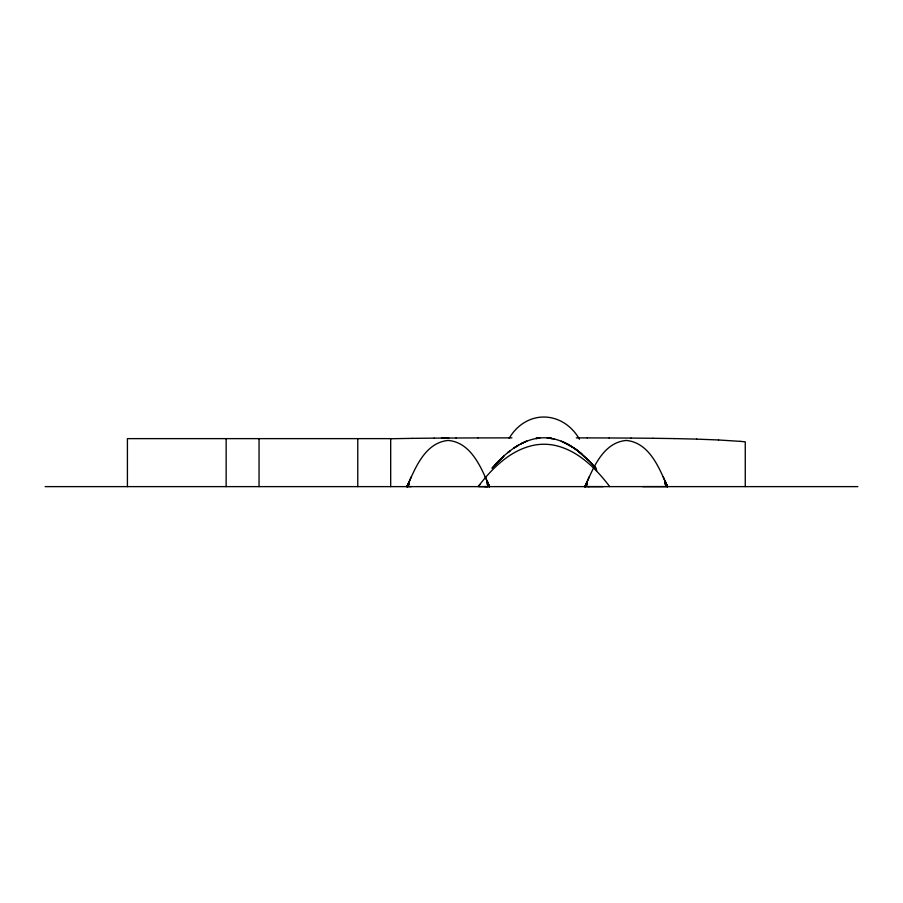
<?xml version="1.0" encoding="UTF-8"?>
<svg xmlns="http://www.w3.org/2000/svg" width="903" height="903" viewBox="0 0 903 903"><rect width="100%" height="100%" fill="white"/><g stroke="black" fill="none" stroke-linecap="round" stroke-linejoin="round"><path stroke-width="1.35" d="M479.121 486.615L489.403 486.627C481.491 468.217 471.377 442.481 448.272 440.45C425.166 442.481 415.041 468.205 407.14 486.604L411.249 486.615M589.196 486.615L585.088 486.627C592.989 468.217 603.114 442.481 626.219 440.45C649.313 442.481 659.438 468.205 667.34 486.604L642.665 486.604M411.249 476.807L407.14 486.604L409.194 484.584M587.142 481.581L585.088 486.604L587.142 484.584L585.088 486.615L589.196 476.807M409.194 481.581L407.14 486.604L409.194 484.132M586.465 484.697L585.088 486.615L587.142 481.649L585.088 486.604L587.142 484.132M409.194 481.818L407.14 486.604L409.194 483.737M587.142 483.737L585.088 486.615L587.142 481.818M409.194 481.931L407.14 486.604L409.194 483.398M587.142 483.398L585.088 486.615L587.142 481.931M409.194 482.067L407.14 486.615L409.194 483.094M587.142 483.094L585.088 486.615L587.142 482.067M409.194 482.213L407.14 486.615L409.194 482.834M587.142 482.394L585.088 486.615L587.142 482.213M409.194 482.394L407.14 486.615L409.194 481.649L407.14 486.604L409.194 482.597M585.088 486.615L587.142 482.597M509.157 438.271C526.483 409.251 562.693 410.334 579.489 439.23M479.888 484.55L478.15 486.593C492.214 468.205 510.105 450.27 533.56 445.281A53.491 53.491 0 0 1 554.34 445.258C577.807 450.213 595.698 468.183 609.739 486.593M498.93 460.756L495.465 464.514L503.874 456.06L492.011 468.251C505.861 452.121 524.801 436.307 547.41 437.887C567.321 439.738 583.338 453.724 595.89 468.239L588.959 460.756M390.435 438.745L412.355 438.361M412.299 438.361L434.23 438.136M434.174 438.136L456.105 438M441.522 438.09L448.814 438.045M456.038 438L477.969 437.921M477.913 437.921L511.933 437.865M484.719 486.627L487.676 486.627M547.162 437.853L550.875 437.853M536.235 437.853L539.938 437.853M588.372 486.615L603.181 486.627M45.15 486.627L857.85 486.627M587.334 437.899L576.328 437.876M609.198 437.966L587.266 437.899M609.13 437.966L631.073 438.09M631.005 438.09L652.948 438.282M652.869 438.282L674.812 438.598M674.744 438.598L696.687 439.118M696.608 439.118L718.562 439.975M718.483 439.975L740.426 441.375M740.347 441.375L745.257 441.815L745.257 486.593M547.41 437.899L554.34 438.971M548.798 438.102L551.564 438.542M561.26 441.161L568.19 444.389L577.096 450.292M562.411 441.691L573.958 448.023M582.04 454.153L575.109 448.768L588.959 460.688L586.984 458.826M579.071 451.85L581.047 453.396M665.285 484.584L667.34 486.615L663.231 476.795M487.338 484.584L489.392 486.615L485.283 476.795M665.285 483.737L667.34 486.615L665.285 481.581M487.338 483.737L489.392 486.615L487.338 481.581M665.285 483.398L667.34 486.615L665.285 481.649L667.34 486.604L665.285 484.132L667.34 486.615L665.285 481.818L667.34 486.604L665.285 483.094M487.338 483.398L489.392 486.615L487.338 481.649L489.392 486.604L487.338 484.132L489.392 486.615L487.338 481.818L489.392 486.604L487.338 483.094M665.285 482.834L667.34 486.615L665.285 481.931M487.338 482.834L489.392 486.615L487.338 481.931M665.285 482.597L667.34 486.615L665.285 482.067M487.338 482.597L489.392 486.615L487.338 482.067M665.285 482.394L667.34 486.615L665.285 482.213M487.338 482.394L489.392 486.615L487.338 482.213M594.784 466.14L596.759 470.565M390.683 486.627L390.683 438.632L127.413 438.632L127.413 486.627M357.769 438.632L357.769 486.627M259.048 438.632L259.048 486.627M226.145 438.632L226.145 486.627M509.811 451.082L507.836 452.606L509.811 451.071M518.548 445.145L513.931 448.012L518.548 445.145M526.63 441.161L520.862 443.847L526.63 441.161M539.102 438.113L536.326 438.531L539.102 438.113"/></g></svg>
